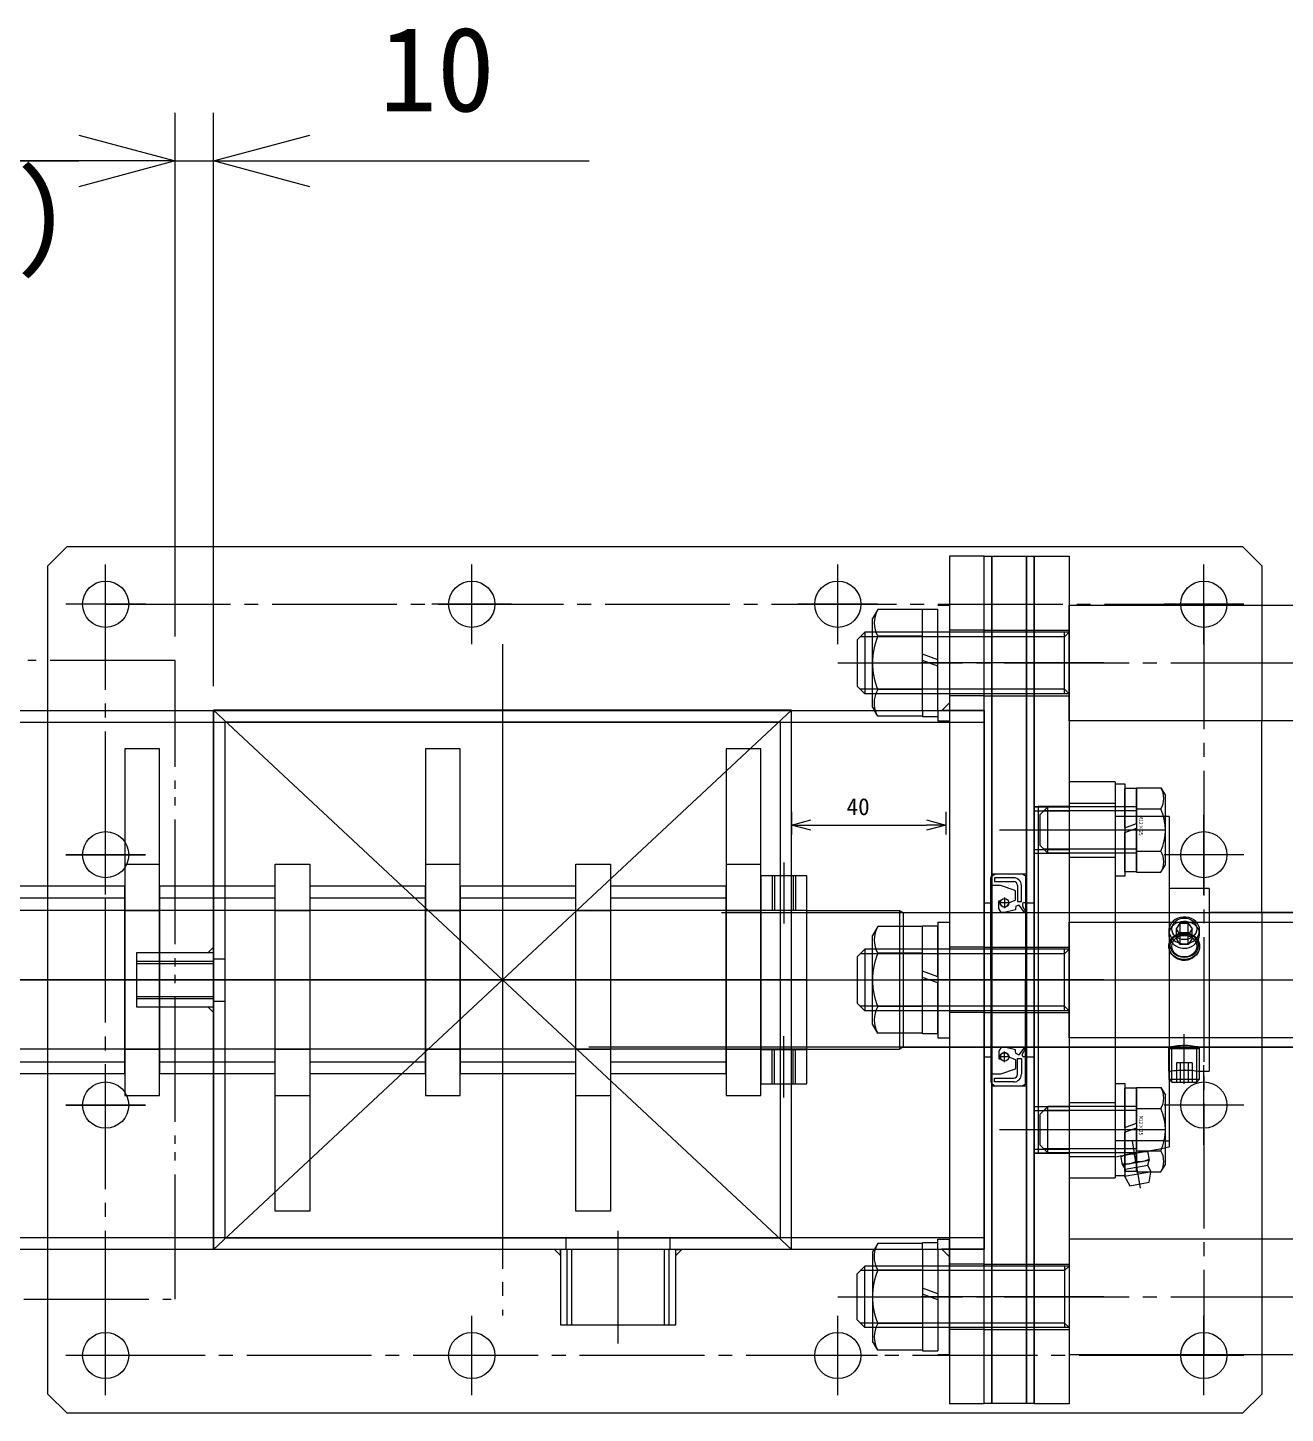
# Model space of a CAD drawing. Units: millimetres at full size. Extents: x -19442 to 19442, y -5866 to 5866.
# Drawn here: x 8074.5 to 8400.9, y 2218.1 to 2577.7 of the extents above; entities that cross this region are included whole.
import ezdxf
from ezdxf.enums import TextEntityAlignment as Align

# ---------------------------------------------------------------- set-up
doc = ezdxf.new("R2010")
doc.units = ezdxf.units.MM
doc.header["$LTSCALE"] = 3.6
doc.linetypes.add('CHAIN2', pattern=[12, 9, -1, 1, -1])
doc.linetypes.add('DOUBLE_CHAIN2', pattern=[12.8, 9, -1, 0.6, -0.6, 0.6, -1])
for name, color, linetype, lineweight in [('0-2_06_PHANTOM', 2, 'DOUBLE_CHAIN2', 9), ('0-3_04_HIDDEN', 7, 'Continuous', 9), ('0-4_05_CENTER', 2, 'CHAIN2', 9), ('0-5_08_DIM', 3, 'Continuous', 9), ('0-6_0', 2, 'Continuous', 9), ('0-8_03_かくれ線', 5, 'Continuous', 9), ('0-9_04_中心線', 4, 'CHAIN2', 9), ('0-C_01_外形線', 134, 'Continuous', 9), ('0-D_02_細線', 6, 'Continuous', 9), ('1-1_11_HATCH', 2, 'Continuous', 9)]:
    doc.layers.add(name, color=color, linetype=linetype, lineweight=lineweight)
doc.styles.add('ＭＳ ゴシック', font='')
doc.styles.get('ＭＳ ゴシック').set_extended_font_data('MS Gothic')

# ---------------------------------------------------------------- blocks, each defined once
blk = doc.blocks.new('A$C5D2D39D7_1')
at = {"layer": '0-4_05_CENTER'}
for p, q in [((-142.5, 87.162), (-142.5, 107.838)), ((-47.5, 87.162), (-47.5, 107.838)), ((47.5, 87.162), (47.5, 107.838)), ((142.5, 87.162), (142.5, 107.838)), ((-132.162, 97.5), (-152.838, 97.5)), ((-37.162, 97.5), (-57.838, 97.5)), ((57.838, 97.5), (37.162, 97.5)), ((152.838, 97.5), (132.162, 97.5)), ((-142.5, 22.162), (-142.5, 42.838)), ((142.5, 22.162), (142.5, 42.838)), ((-152.838, 32.5), (-132.162, 32.5)), ((152.838, 32.5), (132.162, 32.5)), ((-142.5, -42.838), (-142.5, -22.162)), ((142.5, -42.838), (142.5, -22.162)), ((-152.838, -32.5), (-132.162, -32.5)), ((152.838, -32.5), (132.162, -32.5)), ((-142.5, -107.838), (-142.5, -87.162)), ((-47.5, -107.838), (-47.5, -87.162)), ((47.5, -107.838), (47.5, -87.162)), ((142.5, -107.838), (142.5, -87.162)), ((-132.162, -97.5), (-152.838, -97.5)), ((-37.162, -97.5), (-57.838, -97.5)), ((57.838, -97.5), (37.162, -97.5)), ((152.838, -97.5), (132.162, -97.5))]:
    blk.add_line(p, q, dxfattribs=at)
blk = doc.blocks.new('_Open30')
at = {"layer": '0-5_08_DIM', "color": 4}
blk.add_line((0, 0), (-1, 0), dxfattribs=at)
blk.add_lwpolyline([(-1, 0.26795), (0, 0), (-1, -0.26795)], dxfattribs=at)

msp = doc.modelspace()

# ---------------------------------------------------------------- linework, layer by layer
at = {"layer": '0-2_06_PHANTOM', "color": 4}
msp.add_lwpolyline([(8112.74, 2413.472), (7612.74, 2413.472), (7612.74, 2247.672), (8112.74, 2247.672)], close=True, dxfattribs=at)
at = {"layer": '0-4_05_CENTER'}
for p, q in [((8200.078, 2428.072), (8179.401, 2428.072)), ((8295.078, 2428.072), (8274.401, 2428.072)), ((8200.078, 2233.072), (8179.401, 2233.072)), ((8295.078, 2233.072), (8274.401, 2233.072))]:
    msp.add_line(p, q, dxfattribs=at)
at = {"layer": '0-5_08_DIM'}
for p, q in [((8112.74, 2419.722), (8112.74, 2555.664)), ((8112.74, 2419.722), (8112.74, 2555.664)), ((8122.74, 2406.822), (8122.74, 2555.664)), ((7637.74, 2543.164), (8087.74, 2543.164)), ((8087.74, 2543.164), (8062.74, 2543.164)), ((8112.74, 2543.164), (8122.74, 2543.164)), ((8147.74, 2543.164), (8220.24, 2543.164))]:
    msp.add_line(p, q, dxfattribs=at)
at = {"layer": '0-6_0', "color": 134}
for p, q in [((8344.74, 2427.844), (8484.74, 2427.844)), ((8291.74, 2420.844), (8289.74, 2418.844)), ((8293.74, 2420.844), (8291.74, 2420.844)), ((8291.74, 2420.844), (8291.74, 2404.844)), ((8289.74, 2418.844), (8289.74, 2406.844)), ((8291.74, 2404.844), (8289.74, 2406.844)), ((8293.74, 2404.844), (8291.74, 2404.844)), ((7041.74, 2400.472), (8313.74, 2400.472)), ((8293.74, 2401.344), (8294.243, 2400.472)), ((8394.74, 2348.072), (8394.74, 2397.844)), ((8272.74, 2374.151), (8272.74, 2368.27)), ((8312.74, 2374.151), (8312.74, 2368.27)), ((8277.74, 2370.77), (8307.74, 2370.77)), ((8380.889, 2348.072), (8443.089, 2348.072)), ((8443.342, 2348.072), (8381.142, 2348.072)), ((8291.74, 2338.572), (8289.74, 2336.572)), ((8293.74, 2338.572), (8291.74, 2338.572)), ((8291.74, 2338.572), (8291.74, 2322.572)), ((8289.74, 2336.572), (8289.74, 2324.572)), ((8291.74, 2322.572), (8289.74, 2324.572)), ((8293.74, 2322.572), (8291.74, 2322.572)), ((8443.089, 2313.072), (8380.889, 2313.072)), ((8381.142, 2313.071), (8443.342, 2313.071)), ((8394.74, 2313.072), (8394.74, 2263.299)), ((7041.74, 2260.672), (8313.74, 2260.672)), ((8293.74, 2259.799), (8294.243, 2260.672)), ((8291.74, 2256.299), (8289.74, 2254.299)), ((8291.74, 2240.299), (8291.74, 2256.299)), ((8293.74, 2256.299), (8291.74, 2256.299)), ((8289.74, 2242.299), (8289.74, 2254.299)), ((8291.74, 2240.299), (8289.74, 2242.299)), ((8293.74, 2240.299), (8291.74, 2240.299))]:
    msp.add_line(p, q, dxfattribs=at)
for points in [[(8079.74, 2400.472), (8079.74, 2438.072), (8084.74, 2443.072), (8389.74, 2443.072), (8394.74, 2438.072), (8394.74, 2427.844)], [(8494.74, 2427.844), (8494.74, 2397.844), (8344.74, 2397.844), (8344.74, 2427.844)], [(8272.74, 2400.472), (8272.74, 2400.572), (8122.74, 2400.572), (8122.74, 2400.472)], [(8272.74, 2400.472), (8272.74, 2400.572), (8122.74, 2400.572), (8122.74, 2400.472)], [(8394.74, 2233.072), (8394.74, 2223.072), (8389.74, 2218.072), (8084.74, 2218.072), (8079.74, 2223.072), (8079.74, 2260.672)], [(8272.74, 2260.672), (8272.74, 2260.572), (8122.74, 2260.572), (8122.74, 2260.672)], [(8272.74, 2260.672), (8272.74, 2260.572), (8122.74, 2260.572), (8122.74, 2260.672)]]:
    msp.add_lwpolyline(points, dxfattribs=at)
for points in [[(8322.74, 2440.572), (8313.74, 2440.572), (8313.74, 2220.572), (8322.74, 2220.572)], [(8322.74, 2220.572), (8322.74, 2440.572), (8324.74, 2440.572), (8324.74, 2220.572)], [(8324.74, 2220.572), (8324.74, 2440.572), (8333.74, 2440.572), (8333.74, 2220.572)], [(8333.74, 2220.572), (8333.74, 2440.572), (8335.74, 2440.572), (8335.74, 2220.572)], [(8335.74, 2220.563), (8335.74, 2440.563), (8344.74, 2440.563), (8344.74, 2220.563)], [(8344.74, 2345.572), (8494.74, 2345.572), (8494.74, 2315.572), (8344.74, 2315.572)], [(8344.74, 2233.299), (8494.74, 2233.299), (8494.74, 2263.299), (8344.74, 2263.299)], [(8242.74, 2241.072), (8242.74, 2260.572), (8212.74, 2260.572), (8212.74, 2241.072)]]:
    msp.add_lwpolyline(points, close=True, dxfattribs=at)
at = {"layer": '0-6_0', "color": 3}
for points in [[(8313.74, 2400.472), (8311.74, 2400.472), (8313.74, 2402.472)], [(8313.74, 2260.672), (8311.74, 2260.672), (8313.74, 2258.672)]]:
    msp.add_lwpolyline(points, close=True, dxfattribs=at)
at = {"layer": '0-6_0', "color": 134}
for centre in [(8094.74, 2428.072), (8189.74, 2428.072), (8284.74, 2428.072), (8379.74, 2428.072), (8379.74, 2363.072), (8379.74, 2298.072), (8094.74, 2233.072), (8189.74, 2233.072), (8284.74, 2233.072), (8379.74, 2233.072)]:
    msp.add_circle(centre, 6, dxfattribs=at)
at = {"layer": '0-8_03_かくれ線'}
for p, q in [((8394.74, 2427.844), (8394.74, 2397.844)), ((8394.74, 2427.844), (8394.74, 2397.844)), ((8344.74, 2420.844), (8293.74, 2420.844)), ((8322.74, 2421.339), (8313.74, 2421.339)), ((8322.74, 2421.344), (8324.74, 2421.344)), ((8324.74, 2421.344), (8333.74, 2421.344)), ((8333.74, 2421.344), (8335.74, 2421.344)), ((8335.74, 2421.336), (8344.74, 2421.336)), ((8343.54, 2404.844), (8343.54, 2420.844)), ((8343.54, 2419.644), (8344.74, 2420.844)), ((8343.54, 2419.644), (8293.74, 2419.644)), ((8343.54, 2406.044), (8293.74, 2406.044)), ((8344.74, 2404.844), (8293.74, 2404.844)), ((8322.74, 2404.344), (8313.74, 2404.344)), ((8322.74, 2404.344), (8324.74, 2404.344)), ((8324.74, 2404.344), (8333.74, 2404.344)), ((8333.74, 2404.344), (8335.74, 2404.344)), ((8335.74, 2404.336), (8344.74, 2404.336)), ((8343.54, 2406.044), (8344.74, 2404.844)), ((8079.74, 2260.672), (8079.74, 2400.472)), ((8122.74, 2400.472), (8122.74, 2260.672)), ((8122.74, 2400.472), (8122.74, 2260.672)), ((8122.74, 2260.672), (8122.74, 2400.472)), ((8272.74, 2260.672), (8272.74, 2400.472)), ((8272.74, 2260.672), (8272.74, 2400.472)), ((8272.74, 2260.672), (8272.74, 2400.472)), ((8295.1, 2398.988), (8294.243, 2400.472)), ((8306.74, 2398.988), (8295.1, 2398.988)), ((8306.74, 2400.472), (8306.74, 2398.844)), ((8310.74, 2400.472), (8310.74, 2397.844)), ((8313.74, 2400.472), (8322.74, 2400.472)), ((8322.74, 2400.472), (8313.74, 2400.472)), ((8313.74, 2400.472), (8313.74, 2397.844)), ((8322.74, 2400.472), (8322.74, 2260.672)), ((7036.74, 2397.472), (8322.74, 2397.472)), ((8310.74, 2398.844), (8306.74, 2398.844)), ((8310.74, 2397.844), (8313.74, 2397.844)), ((8335.74, 2375.555), (8344.74, 2375.555)), ((8335.74, 2375.454), (8344.74, 2375.454)), ((8335.74, 2374.454), (8344.74, 2374.454)), ((8344.74, 2375.563), (8336.74, 2375.563)), ((8339.24, 2375.463), (8337.24, 2373.463)), ((8362.24, 2374.463), (8338.24, 2374.463)), ((8362.24, 2375.463), (8339.24, 2375.463)), ((8339.24, 2363.463), (8339.24, 2375.463)), ((8344.74, 2376.454), (8356.74, 2376.454)), ((8337.24, 2365.463), (8337.24, 2373.463)), ((8369.74, 2372.963), (8356.74, 2372.963)), ((8335.74, 2364.454), (8344.74, 2364.454)), ((8335.74, 2363.454), (8344.74, 2363.454)), ((8339.24, 2363.463), (8337.24, 2365.463)), ((8362.24, 2364.463), (8338.24, 2364.463)), ((8362.24, 2363.463), (8339.24, 2363.463)), ((8099.737, 2360.572), (8108.737, 2360.572)), ((8177.737, 2360.572), (8186.737, 2360.572)), ((8255.737, 2360.572), (8264.737, 2360.572)), ((8270.737, 2361.072), (8270.737, 2345.172)), ((8344.74, 2362.454), (8356.74, 2362.454)), ((8267.737, 2357.572), (8267.737, 2348.672)), ((8268.337, 2357.572), (8268.337, 2348.672)), ((8273.137, 2357.572), (8273.137, 2348.672)), ((8273.737, 2357.572), (8273.737, 2348.672)), ((8324.74, 2358.072), (8333.74, 2358.072)), ((8325.439, 2356.072), (8330.383, 2356.072)), ((8325.52, 2358.072), (8332.466, 2358.072)), ((8325.52, 2358.072), (8332.466, 2358.072)), ((8332.51, 2358.061), (8333.434, 2357.599)), ((8332.51, 2358.061), (8333.434, 2357.599)), ((8333.489, 2357.51), (8333.489, 2350.672)), ((8326.972, 2355.072), (8324.589, 2355.072)), ((8330.749, 2353.761), (8327.005, 2355.066)), ((8330.816, 2351.315), (8330.816, 2353.667)), ((8069.737, 2351.872), (8099.737, 2351.872)), ((8108.737, 2351.872), (8138.737, 2351.872)), ((8147.737, 2351.872), (8177.737, 2351.872)), ((8186.737, 2351.872), (8216.737, 2351.872)), ((8225.737, 2351.872), (8255.737, 2351.872)), ((8264.737, 2348.672), (8276.737, 2348.672)), ((8322.74, 2350.572), (8324.74, 2350.572)), ((8326.489, 2349.117), (8326.489, 2350.991)), ((8326.589, 2351.091), (8327.02, 2351.091)), ((8329.089, 2350.572), (8330.753, 2351.222)), ((8331.722, 2349.988), (8331.03, 2349.707)), ((8333.389, 2350.572), (8332.936, 2350.572)), ((8333.74, 2350.572), (8335.74, 2350.572)), ((8276.737, 2348.572), (7073.737, 2348.572)), ((8099.737, 2348.572), (8108.737, 2348.572)), ((8138.737, 2348.572), (8147.737, 2348.572)), ((8177.737, 2348.572), (8186.737, 2348.572)), ((8216.737, 2348.572), (8225.737, 2348.572)), ((8254.57, 2348.072), (8380.889, 2348.072)), ((8255.737, 2348.572), (8264.737, 2348.572)), ((8276.737, 2348.572), (8300.74, 2348.572)), ((8300.74, 2348.572), (8300.74, 2312.572)), ((8301.74, 2348.072), (8381.142, 2348.072)), ((8324.489, 2348.072), (8333.489, 2348.072)), ((8344.74, 2345.563), (8344.74, 2315.563)), ((8356.74, 2345.563), (8356.74, 2315.563)), ((8370.74, 2345.563), (8370.74, 2315.563)), ((8372.619, 2343.813), (8373.629, 2345.329)), ((8373.629, 2345.329), (8375.65, 2345.329)), ((8373.629, 2342.829), (8373.629, 2345.329)), ((8375.65, 2345.329), (8376.66, 2343.813)), ((8381.14, 2345.563), (8381.14, 2315.563)), ((8394.74, 2348.072), (8394.74, 2313.072)), ((8394.74, 2348.072), (8394.74, 2313.072)), ((8370.64, 2343.43), (8370.64, 2342.425)), ((8373.629, 2342.298), (8372.619, 2343.813)), ((8372.619, 2341.313), (8373.629, 2342.829)), ((8373.629, 2342.298), (8375.65, 2342.298)), ((8373.629, 2339.798), (8373.629, 2342.298)), ((8376.66, 2343.813), (8375.65, 2342.298)), ((8375.65, 2342.829), (8376.66, 2341.313)), ((8375.65, 2339.798), (8375.65, 2342.298)), ((8376.66, 2341.313), (8376.66, 2343.813)), ((8378.64, 2342.425), (8378.64, 2343.43)), ((8344.74, 2338.572), (8293.74, 2338.572)), ((8322.74, 2339.066), (8313.74, 2339.066)), ((8322.74, 2339.072), (8324.74, 2339.072)), ((8324.74, 2339.072), (8333.74, 2339.072)), ((8333.74, 2339.072), (8335.74, 2339.072)), ((8335.74, 2339.063), (8344.74, 2339.063)), ((8343.54, 2322.572), (8343.54, 2338.572)), ((8343.54, 2337.372), (8344.74, 2338.572)), ((8375.65, 2339.798), (8373.629, 2339.798)), ((8376.66, 2341.313), (8375.65, 2339.798)), ((8102.74, 2335.436), (8122.74, 2335.436)), ((8102.74, 2334.855), (8122.74, 2334.855)), ((8122.74, 2336.072), (8125.74, 2336.072)), ((8343.54, 2337.372), (8293.74, 2337.372)), ((8276.737, 2330.572), (7073.737, 2330.572)), ((8065.254, 2330.572), (8104.256, 2330.572)), ((8095.118, 2330.572), (8113.283, 2330.572)), ((8104.254, 2330.572), (8143.256, 2330.572)), ((8134.118, 2330.572), (8152.283, 2330.572)), ((8143.254, 2330.572), (8182.256, 2330.572)), ((8173.118, 2330.572), (8191.283, 2330.572)), ((8182.254, 2330.572), (8221.256, 2330.572)), ((8212.118, 2330.572), (8230.283, 2330.572)), ((8221.254, 2330.572), (8260.256, 2330.572)), ((8251.118, 2330.572), (8269.283, 2330.572)), ((8261.03, 2330.572), (8280.358, 2330.572)), ((8276.737, 2330.572), (8301.74, 2330.572)), ((8102.74, 2326.289), (8122.74, 2326.289)), ((8102.74, 2325.708), (8122.74, 2325.708)), ((8122.74, 2325.072), (8125.74, 2325.072)), ((8343.54, 2323.772), (8293.74, 2323.772)), ((8343.54, 2323.772), (8344.74, 2322.572)), ((8344.74, 2322.572), (8293.74, 2322.572)), ((8322.74, 2322.072), (8313.74, 2322.072)), ((8322.74, 2322.072), (8324.74, 2322.072)), ((8324.74, 2322.072), (8333.74, 2322.072)), ((8333.74, 2322.072), (8335.74, 2322.072)), ((8335.74, 2322.063), (8344.74, 2322.063)), ((8380.889, 2313.072), (8220.129, 2313.072)), ((8270.737, 2300.072), (8270.737, 2315.972)), ((8301.74, 2313.072), (8300.74, 2312.572)), ((8301.74, 2313.072), (8381.142, 2313.071)), ((8324.489, 2313.072), (8333.489, 2313.072)), ((8370.64, 2313.063), (8371.023, 2312.68)), ((8370.64, 2306.838), (8370.64, 2313.063)), ((8371.407, 2313.063), (8371.023, 2312.68)), ((8378.256, 2312.68), (8371.023, 2312.68)), ((8371.407, 2306.955), (8371.407, 2313.063)), ((8378.256, 2312.68), (8377.873, 2313.063)), ((8377.873, 2306.955), (8377.873, 2313.063)), ((8378.256, 2312.68), (8378.64, 2313.063)), ((8378.64, 2306.838), (8378.64, 2313.063)), ((8276.737, 2312.572), (7073.737, 2312.572)), ((8069.737, 2309.272), (8099.737, 2309.272)), ((8099.737, 2312.572), (8108.737, 2312.572)), ((8108.737, 2309.272), (8138.737, 2309.272)), ((8138.737, 2312.572), (8147.737, 2312.572)), ((8147.737, 2309.272), (8177.737, 2309.272)), ((8177.737, 2312.572), (8186.737, 2312.572)), ((8186.737, 2309.272), (8216.737, 2309.272)), ((8216.737, 2312.572), (8225.737, 2312.572)), ((8225.737, 2309.272), (8255.737, 2309.272)), ((8255.737, 2312.572), (8264.737, 2312.572)), ((8264.737, 2312.472), (8276.737, 2312.472)), ((8267.737, 2303.572), (8267.737, 2312.472)), ((8268.337, 2303.572), (8268.337, 2312.472)), ((8273.137, 2303.572), (8273.137, 2312.472)), ((8273.737, 2303.572), (8273.737, 2312.472)), ((8276.737, 2312.572), (8300.74, 2312.572)), ((8322.74, 2310.572), (8324.74, 2310.572)), ((8326.489, 2312.027), (8326.489, 2310.152)), ((8326.589, 2310.052), (8327.02, 2310.052)), ((8329.089, 2310.572), (8330.753, 2309.922)), ((8330.816, 2309.829), (8330.816, 2307.477)), ((8331.722, 2311.156), (8331.03, 2311.437)), ((8333.389, 2310.572), (8332.936, 2310.572)), ((8333.489, 2303.634), (8333.489, 2310.472)), ((8333.74, 2310.572), (8335.74, 2310.572)), ((8372.619, 2309.063), (8372.619, 2304.063)), ((8376.66, 2309.063), (8372.619, 2309.063)), ((8373.629, 2309.063), (8373.629, 2304.063)), ((8375.65, 2309.063), (8375.65, 2304.063)), ((8376.66, 2309.063), (8376.66, 2304.063)), ((8326.972, 2306.072), (8324.589, 2306.072)), ((8330.749, 2307.382), (8327.005, 2306.077)), ((8370.64, 2306.838), (8370.727, 2306.853)), ((8370.64, 2306.838), (8370.64, 2304.83)), ((8374.879, 2307.177), (8374.527, 2307.178)), ((8324.74, 2303.072), (8333.74, 2303.072)), ((8325.439, 2305.072), (8330.383, 2305.072)), ((8325.52, 2303.072), (8332.466, 2303.072)), ((8325.52, 2303.072), (8332.466, 2303.072)), ((8332.51, 2303.082), (8333.434, 2303.544)), ((8332.51, 2303.082), (8333.434, 2303.544)), ((8370.64, 2304.83), (8370.74, 2304.73)), ((8370.64, 2304.83), (8370.74, 2304.83)), ((8138.737, 2300.572), (8147.737, 2300.572)), ((8216.737, 2300.572), (8225.737, 2300.572)), ((8356.74, 2298.672), (8344.74, 2298.672)), ((8335.74, 2297.672), (8344.74, 2297.672)), ((8335.74, 2296.672), (8344.74, 2296.672)), ((8339.24, 2297.681), (8337.24, 2295.681)), ((8337.24, 2287.681), (8337.24, 2295.681)), ((8362.24, 2296.681), (8338.24, 2296.681)), ((8362.24, 2297.681), (8339.24, 2297.681)), ((8339.24, 2285.681), (8339.24, 2297.681)), ((8339.24, 2285.681), (8337.24, 2287.681)), ((8369.74, 2288.832), (8356.74, 2288.832)), ((8335.74, 2286.672), (8344.74, 2286.672)), ((8335.74, 2285.672), (8344.74, 2285.672)), ((8335.74, 2285.572), (8344.74, 2285.572)), ((8362.24, 2286.681), (8338.24, 2286.681)), ((8362.24, 2285.681), (8339.24, 2285.681)), ((8356.74, 2284.672), (8344.74, 2284.672)), ((8356.74, 2284.672), (8369.74, 2286.987)), ((8358.616, 2282.548), (8358.193, 2284.951)), ((8361.694, 2285.251), (8362.009, 2283.464)), ((8365.086, 2286.166), (8365.51, 2283.763)), ((8358.616, 2282.548), (8365.51, 2283.763)), ((8359.358, 2281.45), (8359.17, 2279.64)), ((8365.188, 2282.478), (8365.51, 2283.763)), ((8365.985, 2280.841), (8365.188, 2282.478)), ((7036.74, 2263.672), (8322.74, 2263.672)), ((8214.24, 2260.572), (8214.24, 2263.572)), ((8241.24, 2260.572), (8241.24, 2263.572)), ((8310.74, 2262.299), (8306.74, 2262.299)), ((8306.74, 2260.672), (8306.74, 2262.299)), ((8310.74, 2263.299), (8313.74, 2263.299)), ((8310.74, 2260.672), (8310.74, 2263.299)), ((8313.74, 2260.672), (8313.74, 2263.299)), ((8394.74, 2263.299), (8394.74, 2233.299)), ((8214.519, 2241.072), (8214.519, 2260.572)), ((8215.681, 2241.072), (8215.681, 2260.572)), ((8239.798, 2241.072), (8239.798, 2260.572)), ((8240.96, 2241.072), (8240.96, 2260.572)), ((8295.1, 2262.156), (8294.243, 2260.672)), ((8306.74, 2262.156), (8295.1, 2262.156)), ((8313.74, 2260.672), (8322.74, 2260.672)), ((8322.74, 2260.672), (8313.74, 2260.672)), ((8344.74, 2256.299), (8293.74, 2256.299)), ((8343.54, 2255.099), (8293.74, 2255.099)), ((8322.74, 2256.794), (8313.74, 2256.794)), ((8322.74, 2256.799), (8324.74, 2256.799)), ((8324.74, 2256.799), (8333.74, 2256.799)), ((8333.74, 2256.799), (8335.74, 2256.799)), ((8335.74, 2256.791), (8344.74, 2256.791)), ((8343.54, 2256.299), (8343.54, 2240.299)), ((8343.54, 2255.099), (8344.74, 2256.299)), ((8343.54, 2241.499), (8293.74, 2241.499)), ((8343.54, 2241.499), (8344.74, 2240.299)), ((8344.74, 2240.299), (8293.74, 2240.299)), ((8322.74, 2239.799), (8313.74, 2239.799)), ((8322.74, 2239.799), (8324.74, 2239.799)), ((8324.74, 2239.799), (8333.74, 2239.799)), ((8333.74, 2239.799), (8335.74, 2239.799)), ((8335.74, 2239.791), (8344.74, 2239.791))]:
    msp.add_line(p, q, dxfattribs=at)
for points in [[(8125.74, 2397.572), (8269.74, 2397.572), (8269.74, 2263.572), (8125.74, 2263.572)], [(8108.737, 2390.572), (8099.737, 2390.572), (8099.737, 2300.572), (8108.737, 2300.572)], [(8186.737, 2390.572), (8177.737, 2390.572), (8177.737, 2300.572), (8186.737, 2300.572)], [(8264.737, 2390.572), (8255.737, 2390.572), (8255.737, 2300.572), (8264.737, 2300.572)], [(8147.737, 2270.572), (8138.737, 2270.572), (8138.737, 2360.572), (8147.737, 2360.572)], [(8225.737, 2270.572), (8216.737, 2270.572), (8216.737, 2360.572), (8225.737, 2360.572)], [(8264.737, 2303.572), (8276.737, 2303.572), (8276.737, 2357.572), (8264.737, 2357.572)], [(8069.737, 2306.272), (8099.737, 2306.272), (8099.737, 2354.872), (8069.737, 2354.872)], [(8108.737, 2306.272), (8138.737, 2306.272), (8138.737, 2354.872), (8108.737, 2354.872)], [(8147.737, 2306.272), (8177.737, 2306.272), (8177.737, 2354.872), (8147.737, 2354.872)], [(8186.737, 2306.272), (8216.737, 2306.272), (8216.737, 2354.872), (8186.737, 2354.872)], [(8225.737, 2306.272), (8255.737, 2306.272), (8255.737, 2354.872), (8225.737, 2354.872)], [(8121.24, 2337.572), (8122.74, 2339.072), (8122.74, 2337.572)], [(8102.74, 2323.572), (8122.74, 2323.572), (8122.74, 2337.572), (8102.74, 2337.572)], [(8121.24, 2323.572), (8122.74, 2323.572), (8122.74, 2322.072)]]:
    msp.add_lwpolyline(points, close=True, dxfattribs=at)
for points in [[(8336.74, 2375.563), (8336.74, 2285.563), (8344.74, 2285.563)], [(8324.489, 2355.172), (8324.489, 2357.072), (8324.629, 2357.287), (8324.629, 2357.472)], [(8324.489, 2330.572), (8324.489, 2355.172), (8324.489, 2357.072), (8324.629, 2357.287), (8324.629, 2357.472)], [(8324.729, 2357.572), (8324.765, 2357.572), (8325.464, 2358.054)], [(8324.729, 2357.572), (8324.765, 2357.572), (8325.464, 2358.054)], [(8330.383, 2357.072), (8325.439, 2357.072), (8325.439, 2356.072)], [(8333.489, 2357.51), (8333.489, 2350.672), (8333.489, 2330.572)], [(8331.383, 2355.072), (8331.383, 2350.957), (8332.383, 2350.957), (8332.383, 2355.072)], [(8330.816, 2348.734), (8327.989, 2348.072), (8327.152, 2348.072), (8326.505, 2349.062)], [(8330.941, 2349.601), (8330.816, 2349.063), (8330.816, 2348.734)], [(8332.686, 2350.322), (8332.686, 2349.742), (8333.489, 2348.347), (8333.197, 2348.072), (8331.841, 2349.953)], [(8300.74, 2348.572), (8301.74, 2348.072), (8301.739, 2313.072)], [(8378.64, 2342.425), (8378.616, 2342.801), (8378.488, 2343.356), (8378.255, 2343.876), (8377.921, 2344.351), (8377.496, 2344.768), (8376.985, 2345.12), (8376.407, 2345.397), (8375.778, 2345.59), (8375.115, 2345.698), (8374.446, 2345.716), (8373.783, 2345.647), (8373.149, 2345.494), (8372.556, 2345.259), (8372.016, 2344.944), (8371.549, 2344.557), (8371.166, 2344.101), (8370.881, 2343.592), (8370.705, 2343.042), (8370.64, 2342.466), (8370.64, 2342.426), (8370.688, 2341.886), (8370.845, 2341.312), (8371.108, 2340.763), (8371.467, 2340.254), (8371.919, 2339.796), (8372.448, 2339.409), (8373.043, 2339.107), (8373.685, 2338.902), (8374.159, 2338.819), (8374.64, 2338.792)], [(8373.629, 2342.829), (8375.65, 2342.829), (8375.65, 2345.329)], [(8370.735, 2340.054), (8370.906, 2340.526), (8371.19, 2341.008), (8371.573, 2341.442), (8372.039, 2341.812), (8372.589, 2342.117), (8373.199, 2342.344), (8373.848, 2342.486), (8374.521, 2342.544), (8375.181, 2342.518), (8375.825, 2342.411), (8376.434, 2342.224), (8376.993, 2341.963), (8377.499, 2341.623), (8377.925, 2341.214), (8378.263, 2340.738), (8378.498, 2340.21), (8378.604, 2339.77), (8378.64, 2339.313)], [(8373.629, 2339.798), (8372.619, 2341.313), (8372.619, 2343.813)], [(8374.64, 2338.792), (8375.306, 2338.845), (8375.953, 2339.002), (8376.562, 2339.258), (8377.118, 2339.602), (8377.608, 2340.029), (8378.016, 2340.519), (8378.329, 2341.062), (8378.537, 2341.637), (8378.632, 2342.221), (8378.64, 2342.425)], [(8370.64, 2339.313), (8370.66, 2339.661), (8370.721, 2340.001), (8370.735, 2340.054)], [(8370.725, 2338.59), (8370.674, 2338.858), (8370.64, 2339.313)], [(8378.64, 2339.313), (8378.584, 2338.734), (8378.421, 2338.159), (8378.154, 2337.607), (8377.792, 2337.094), (8377.337, 2336.63), (8376.806, 2336.238), (8376.206, 2335.93), (8375.559, 2335.723), (8374.896, 2335.626), (8374.225, 2335.639), (8373.58, 2335.758), (8372.964, 2335.977), (8372.39, 2336.292), (8371.877, 2336.687), (8371.431, 2337.164), (8371.074, 2337.695), (8370.82, 2338.267), (8370.725, 2338.59)], [(8324.489, 2330.572), (8324.489, 2305.972), (8324.489, 2304.072), (8324.629, 2303.857), (8324.629, 2303.672)], [(8333.489, 2303.634), (8333.489, 2310.472), (8333.489, 2330.572)], [(8330.816, 2312.41), (8327.989, 2313.072), (8327.152, 2313.072), (8326.505, 2312.082)], [(8332.686, 2310.822), (8332.686, 2311.401), (8333.489, 2312.796), (8333.197, 2313.072), (8331.841, 2311.19)], [(8378.64, 2313.063), (8378.586, 2313.075), (8378.421, 2313.112), (8378.158, 2313.167), (8377.792, 2313.237), (8377.344, 2313.313), (8376.806, 2313.389), (8376.215, 2313.454), (8375.559, 2313.502), (8374.906, 2313.524), (8374.225, 2313.521), (8373.589, 2313.494), (8372.964, 2313.444), (8372.397, 2313.38), (8371.877, 2313.304), (8371.436, 2313.228), (8371.074, 2313.157), (8370.822, 2313.104), (8370.674, 2313.071), (8370.64, 2313.063)], [(8330.941, 2311.542), (8330.816, 2312.081), (8330.816, 2312.41)], [(8331.383, 2306.072), (8331.383, 2310.187), (8332.383, 2310.187), (8332.383, 2306.072)], [(8324.489, 2305.972), (8324.489, 2304.072), (8324.629, 2303.857), (8324.629, 2303.672)], [(8324.729, 2303.572), (8324.765, 2303.572), (8325.464, 2303.089)], [(8324.729, 2303.572), (8324.765, 2303.572), (8325.464, 2303.089)], [(8330.383, 2304.072), (8325.439, 2304.072), (8325.439, 2305.072)], [(8359.916, 2285.255), (8359.794, 2285.232), (8359.397, 2285.132), (8359.008, 2284.999), (8358.247, 2284.643)], [(8363.363, 2285.863), (8363.241, 2285.839), (8362.844, 2285.739), (8362.455, 2285.606), (8361.694, 2285.251), (8361.252, 2285.303), (8360.81, 2285.325), (8360.361, 2285.311), (8359.916, 2285.255)], [(8362.009, 2283.464), (8362.451, 2283.411), (8362.893, 2283.389), (8363.342, 2283.404), (8363.787, 2283.46), (8363.909, 2283.483), (8364.306, 2283.583), (8364.694, 2283.716), (8365.456, 2284.071)], [(8365.141, 2285.859), (8364.699, 2285.911), (8364.257, 2285.933), (8363.808, 2285.919), (8363.363, 2285.863)], [(8358.562, 2282.856), (8359.004, 2282.804), (8359.446, 2282.781), (8359.895, 2282.796), (8360.34, 2282.852), (8360.462, 2282.875), (8360.859, 2282.975), (8361.248, 2283.108), (8362.009, 2283.464)], [(8358.616, 2282.548), (8359.358, 2281.45), (8365.188, 2282.478)], [(8365.198, 2280.703), (8365.985, 2280.841), (8365.964, 2280.703)]]:
    msp.add_lwpolyline(points, dxfattribs=at)
for centre, radius in [((8094.74, 2363.072), 6), ((8327.989, 2350.572), 1.1), ((8327.989, 2310.572), 1.1), ((8094.74, 2298.072), 6)]:
    msp.add_circle(centre, radius, dxfattribs=at)
for centre, radius, start, end in [((8301.1, 2402.452), 6.928, 196.60696, 209.99999), ((8324.729, 2357.472), 0.1, 90, 180), ((8324.729, 2357.472), 0.1, 90, 180), ((8325.52, 2357.972), 0.1, 90, 124.61956), ((8325.52, 2357.972), 0.1, 90, 124.61956), ((8330.383, 2355.072), 2, 0, 90), ((8330.383, 2355.072), 1, 0, 90), ((8332.466, 2357.972), 0.1, 63.43495, 90), ((8332.466, 2357.972), 0.1, 63.43495, 90), ((8333.389, 2357.51), 0.1, 0, 63.43495), ((8333.389, 2357.51), 0.1, 0, 63.43495), ((8324.589, 2355.172), 0.1, 180, 270), ((8326.972, 2354.972), 0.1, 70.78519, 90), ((8330.716, 2353.667), 0.1, 0, 70.78519), ((8326.589, 2350.991), 0.1, 90, 180), ((8326.589, 2349.117), 0.1, 180, 213.12981), ((8327.989, 2350.572), 1.1, 151.81153, 0), ((8330.716, 2351.315), 0.1, 291.33975, 0), ((8331.087, 2349.568), 0.15, 112.11539, 167.01248), ((8331.759, 2349.895), 0.1, 35.78155, 112.11539), ((8332.936, 2350.322), 0.25, 90, 180), ((8333.389, 2350.672), 0.1, 270, 0), ((8326.589, 2312.027), 0.1, 146.87019, 180), ((8326.589, 2310.152), 0.1, 180, 270), ((8327.989, 2310.572), 1.1, 0, 208.18847), ((8330.716, 2309.829), 0.1, 0, 68.66025), ((8331.087, 2311.576), 0.15, 192.98752, 247.88461), ((8331.759, 2311.248), 0.1, 247.88461, 324.21845), ((8332.936, 2310.822), 0.25, 180, 270), ((8333.389, 2310.472), 0.1, 0, 90), ((8324.589, 2305.972), 0.1, 90, 180), ((8326.972, 2306.172), 0.1, 270, 289.21481), ((8330.383, 2306.072), 1, 270, 0), ((8330.383, 2306.072), 2, 270, 0), ((8330.716, 2307.477), 0.1, 289.21481, 0), ((8324.729, 2303.672), 0.1, 180, 270), ((8324.729, 2303.672), 0.1, 180, 270), ((8325.52, 2303.172), 0.1, 235.38044, 270), ((8325.52, 2303.172), 0.1, 235.38044, 270), ((8332.466, 2303.172), 0.1, 270, 296.56505), ((8332.466, 2303.172), 0.1, 270, 296.56505), ((8333.389, 2303.634), 0.1, 296.56505, 0), ((8333.389, 2303.634), 0.1, 296.56505, 0), ((8301.1, 2258.692), 6.928, 150.00001, 163.39304)]:
    msp.add_arc(centre, radius, start, end, dxfattribs=at)
for start_param, end_param in [(3.1415927, 6.05911), (6.05911, 6.2831853), (0, 1.5707963), (1.5707963, 3.1415927)]:
    msp.add_ellipse((8374.64, 2343.43), major_axis=(-4, 0), ratio=0.866025, start_param=start_param, end_param=end_param, dxfattribs=at)
for centre, major_axis in [((8374.64, 2343.813), (3.233, 0)), ((8374.64, 2339.313), (-4, 0)), ((8374.64, 2339.505), (3.616, 0)), ((8374.64, 2339.313), (3.233, 0))]:
    msp.add_ellipse(centre, major_axis=major_axis, ratio=0.866025, dxfattribs=at)
at = {"layer": '0-9_04_中心線'}
for p, q in [((8094.74, 2417.733), (8094.74, 2438.41)), ((8189.74, 2417.733), (8189.74, 2438.41)), ((8284.74, 2417.733), (8284.74, 2438.41)), ((8379.74, 2417.733), (8379.74, 2438.41)), ((8105.078, 2428.072), (8084.401, 2428.072)), ((8390.078, 2428.072), (8369.401, 2428.072)), ((8197.74, 2417.73), (8197.74, 2243.413)), ((8284.74, 2412.844), (8532.74, 2412.844)), ((8329.736, 2412.844), (8306.363, 2412.844)), ((8310.74, 2412.844), (8313.74, 2412.844)), ((8333.74, 2412.844), (8313.74, 2412.844)), ((8342.74, 2412.844), (8315.74, 2412.844)), ((8344.74, 2412.844), (8324.74, 2412.844)), ((8353.74, 2412.836), (8326.74, 2412.836)), ((8197.74, 2405.572), (8197.74, 2255.572)), ((8094.74, 2352.733), (8094.74, 2373.41)), ((8379.74, 2352.733), (8379.74, 2373.41)), ((8353.74, 2369.463), (8326.74, 2369.463)), ((8369.74, 2369.463), (8337.24, 2369.463)), ((8357.34, 2369.454), (8344.14, 2369.454)), ((8359.24, 2369.463), (8356.74, 2369.463)), ((8105.078, 2363.072), (8084.401, 2363.072)), ((8390.078, 2363.072), (8369.401, 2363.072)), ((8329.364, 2350.572), (8326.614, 2350.572)), ((8327.989, 2351.947), (8327.989, 2349.197)), ((7017.141, 2330.572), (8342.74, 2330.572)), ((7053.74, 2330.572), (8646.74, 2330.572)), ((8074.74, 2330.572), (8399.74, 2330.572)), ((8097.74, 2330.572), (8127.74, 2330.572)), ((8121.24, 2330.572), (8127.24, 2330.572)), ((8239.296, 2330.572), (8641.737, 2330.572)), ((8284.74, 2330.572), (8532.74, 2330.572)), ((8329.736, 2330.572), (8306.363, 2330.572)), ((8329.736, 2330.572), (8306.363, 2330.572)), ((8310.74, 2330.572), (8313.74, 2330.572)), ((8333.74, 2330.572), (8313.74, 2330.572)), ((8342.74, 2330.572), (8315.74, 2330.572)), ((8335.739, 2330.572), (8322.239, 2330.572)), ((8344.74, 2330.572), (8324.74, 2330.572)), ((8353.74, 2330.563), (8326.74, 2330.563)), ((8353.74, 2330.563), (8326.74, 2330.563)), ((8334.52, 2330.563), (8383.36, 2330.563)), ((8374.64, 2303.613), (8374.64, 2316.524)), ((8329.364, 2310.572), (8326.614, 2310.572)), ((8327.989, 2309.197), (8327.989, 2311.947)), ((8094.74, 2287.733), (8094.74, 2308.41)), ((8379.74, 2287.733), (8379.74, 2308.41)), ((8105.078, 2298.072), (8084.401, 2298.072)), ((8390.078, 2298.072), (8369.401, 2298.072)), ((8353.74, 2291.664), (8326.74, 2291.664)), ((8369.74, 2291.681), (8337.24, 2291.681)), ((8357.34, 2291.672), (8344.14, 2291.672)), ((8359.24, 2291.681), (8356.74, 2291.681)), ((8361.091, 2288.671), (8363.237, 2276.501)), ((8227.74, 2236.197), (8227.74, 2265.447)), ((8227.74, 2259.072), (8227.74, 2265.072)), ((8284.74, 2248.299), (8532.74, 2248.299)), ((8329.736, 2248.299), (8306.363, 2248.299)), ((8310.74, 2248.299), (8313.74, 2248.299)), ((8333.74, 2248.299), (8313.74, 2248.299)), ((8342.74, 2248.299), (8315.74, 2248.299)), ((8344.74, 2248.299), (8324.74, 2248.299)), ((8353.74, 2248.291), (8326.74, 2248.291)), ((8094.74, 2222.733), (8094.74, 2243.41)), ((8189.74, 2222.733), (8189.74, 2243.41)), ((8284.74, 2222.733), (8284.74, 2243.41)), ((8379.74, 2222.733), (8379.74, 2243.41)), ((8105.078, 2233.072), (8084.401, 2233.072)), ((8390.078, 2233.072), (8369.401, 2233.072))]:
    msp.add_line(p, q, dxfattribs=at)
msp.add_lwpolyline([(8094.74, 2428.072), (8379.74, 2428.072), (8379.74, 2233.072), (8094.74, 2233.072)], close=True, dxfattribs=at)
for points in [[(8293.74, 2412.844), (8306.74, 2412.844), (8310.74, 2412.844)], [(8293.74, 2330.572), (8306.74, 2330.572), (8310.74, 2330.572)], [(8293.74, 2248.299), (8306.74, 2248.299), (8310.74, 2248.299)]]:
    msp.add_lwpolyline(points, dxfattribs=at)
at = {"layer": '0-C_01_外形線'}
for p, q in [((8310.74, 2427.844), (8313.74, 2427.844)), ((8313.74, 2427.844), (8313.74, 2400.472)), ((8295.1, 2426.701), (8293.74, 2424.344)), ((8293.74, 2401.344), (8293.74, 2424.344)), ((8306.74, 2426.701), (8295.1, 2426.701)), ((8306.74, 2400.472), (8306.74, 2426.844)), ((8306.74, 2426.844), (8310.74, 2426.844)), ((8310.74, 2413.644), (8310.74, 2426.844)), ((8306.74, 2419.772), (8295.1, 2419.772)), ((8310.74, 2413.644), (8306.74, 2415.1)), ((8310.74, 2412.044), (8306.74, 2413.5)), ((8310.74, 2400.472), (8310.74, 2413.644)), ((8306.74, 2405.916), (8295.1, 2405.916)), ((8356.74, 2381.954), (8344.74, 2381.954)), ((8344.74, 2381.954), (8344.74, 2345.563)), ((8356.74, 2381.954), (8356.74, 2345.563)), ((8356.74, 2381.463), (8356.74, 2357.463)), ((8359.24, 2370.063), (8359.24, 2380.213)), ((8362.24, 2380.213), (8359.24, 2380.213)), ((8362.24, 2380.432), (8368.602, 2380.432)), ((8362.24, 2380.432), (8362.24, 2358.493)), ((8362.24, 2371.155), (8362.24, 2380.213)), ((8368.602, 2380.432), (8369.74, 2378.463)), ((8369.74, 2360.463), (8369.74, 2378.463)), ((8362.24, 2374.947), (8368.602, 2374.947)), ((8359.24, 2370.063), (8362.24, 2371.155)), ((8370.74, 2372.963), (8369.74, 2372.963)), ((8370.74, 2372.963), (8370.74, 2345.563)), ((8359.24, 2368.863), (8362.24, 2369.955)), ((8359.24, 2358.713), (8359.24, 2368.863)), ((8362.24, 2358.713), (8362.24, 2369.955)), ((8362.24, 2363.978), (8368.602, 2363.978)), ((8368.602, 2358.493), (8369.74, 2360.463)), ((8359.24, 2357.463), (8356.74, 2357.463)), ((8359.24, 2358.713), (8362.24, 2358.713)), ((8362.24, 2358.493), (8368.602, 2358.493)), ((8381.14, 2354.288), (8370.74, 2354.288)), ((8381.14, 2354.288), (8381.14, 2345.563)), ((8310.74, 2345.572), (8313.74, 2345.572)), ((8313.74, 2345.572), (8313.74, 2315.572)), ((8295.1, 2344.428), (8293.74, 2342.072)), ((8293.74, 2319.072), (8293.74, 2342.072)), ((8306.74, 2332.828), (8306.74, 2344.572)), ((8306.74, 2344.572), (8310.74, 2344.572)), ((8310.74, 2331.372), (8310.74, 2344.572)), ((8306.74, 2337.5), (8295.1, 2337.5)), ((8310.74, 2331.372), (8306.74, 2332.828)), ((8306.74, 2316.572), (8306.74, 2331.228)), ((8310.74, 2329.772), (8306.74, 2331.228)), ((8310.74, 2316.572), (8310.74, 2329.772)), ((8306.74, 2323.644), (8295.1, 2323.644)), ((8295.1, 2316.715), (8293.74, 2319.072)), ((8306.74, 2316.715), (8295.1, 2316.715)), ((8310.74, 2316.572), (8306.74, 2316.572)), ((8344.74, 2315.563), (8344.74, 2279.172)), ((8356.74, 2315.563), (8356.74, 2279.172)), ((8381.14, 2315.563), (8381.14, 2306.838)), ((8378.626, 2306.838), (8381.14, 2306.838)), ((8378.64, 2304.83), (8378.64, 2306.84)), ((8356.74, 2303.681), (8356.74, 2279.681)), ((8359.24, 2292.281), (8359.24, 2302.431)), ((8362.24, 2302.431), (8359.24, 2302.431)), ((8362.24, 2302.65), (8368.602, 2302.65)), ((8362.24, 2302.65), (8362.24, 2280.711)), ((8362.24, 2293.373), (8362.24, 2302.431)), ((8368.602, 2302.65), (8369.74, 2300.681)), ((8370.74, 2304.83), (8378.64, 2304.83)), ((8370.74, 2304.73), (8371.407, 2304.063)), ((8369.74, 2282.681), (8369.74, 2300.681)), ((8362.24, 2297.166), (8368.602, 2297.166)), ((8359.24, 2292.281), (8362.24, 2293.373)), ((8359.24, 2291.081), (8362.24, 2292.173)), ((8359.24, 2280.931), (8359.24, 2291.081)), ((8362.24, 2280.931), (8362.24, 2292.173)), ((8369.74, 2288.832), (8370.74, 2288.832)), ((8362.24, 2286.196), (8368.602, 2286.196)), ((8359.17, 2279.64), (8365.198, 2280.703)), ((8359.24, 2280.931), (8362.24, 2280.931)), ((8362.24, 2280.711), (8368.602, 2280.711)), ((8365.567, 2278.026), (8365.964, 2280.703)), ((8368.602, 2280.711), (8369.74, 2282.681)), ((8344.74, 2279.172), (8356.74, 2279.172)), ((8359.24, 2279.681), (8356.74, 2279.681)), ((8293.74, 2259.799), (8293.74, 2236.799)), ((8306.74, 2260.672), (8306.74, 2234.299)), ((8310.74, 2260.672), (8310.74, 2247.499)), ((8313.74, 2233.299), (8313.74, 2260.672)), ((8306.74, 2255.228), (8295.1, 2255.228)), ((8310.74, 2249.099), (8306.74, 2250.555)), ((8310.74, 2247.499), (8306.74, 2248.955)), ((8310.74, 2247.499), (8310.74, 2234.299)), ((8306.74, 2241.371), (8295.1, 2241.371)), ((8295.1, 2234.443), (8293.74, 2236.799)), ((8306.74, 2234.443), (8295.1, 2234.443)), ((8306.74, 2234.299), (8310.74, 2234.299)), ((8310.74, 2233.299), (8313.74, 2233.299))]:
    msp.add_line(p, q, dxfattribs=at)
for points in [[(8356.74, 2381.463), (8359.24, 2381.463), (8359.24, 2357.463)], [(8310.74, 2345.572), (8310.74, 2315.572), (8313.74, 2315.572)], [(8306.74, 2316.715), (8306.74, 2344.428), (8295.1, 2344.428)], [(8370.74, 2315.563), (8370.74, 2287.163), (8369.74, 2286.987)], [(8370.727, 2306.853), (8370.845, 2306.872), (8371.103, 2306.912), (8371.467, 2306.964), (8371.912, 2307.019), (8372.448, 2307.075), (8373.034, 2307.123), (8373.685, 2307.158), (8374.155, 2307.173), (8374.64, 2307.178)], [(8374.64, 2307.178), (8375.296, 2307.169), (8375.953, 2307.141), (8376.554, 2307.1), (8377.118, 2307.047), (8377.602, 2306.991), (8378.016, 2306.935), (8378.325, 2306.889), (8378.537, 2306.855), (8378.632, 2306.839), (8378.64, 2306.838)], [(8356.74, 2303.681), (8359.24, 2303.681), (8359.24, 2279.681)], [(8371.407, 2304.063), (8377.873, 2304.063), (8378.64, 2304.83)], [(8359.17, 2279.64), (8360.525, 2277.137), (8365.567, 2278.026)]]:
    msp.add_lwpolyline(points, dxfattribs=at)
for centre, radius, start, end in [((8301.1, 2423.236), 6.928, 150.00001, 209.99999), ((8312.061, 2412.844), 18.321, 157.78075, 202.21925), ((8301.1, 2402.452), 6.928, 150.00001, 196.60696), ((8363.852, 2377.69), 5.485, 330.00001, 29.99999), ((8355.944, 2369.463), 13.796, 336.57346, 23.42654), ((8363.852, 2361.235), 5.485, 330.00001, 29.99999), ((8301.1, 2340.964), 6.928, 150.00001, 209.99999), ((8312.061, 2330.572), 18.321, 157.78075, 202.21925), ((8301.1, 2320.179), 6.928, 150.00001, 209.99999), ((8363.852, 2299.908), 5.485, 330.00001, 29.99999), ((8355.944, 2291.681), 13.796, 336.57346, 23.42654), ((8363.852, 2283.454), 5.485, 330.00001, 29.99999), ((8301.1, 2258.692), 6.928, 163.39304, 209.99999), ((8312.061, 2248.299), 18.321, 157.78075, 202.21925), ((8301.1, 2237.907), 6.928, 150.00001, 209.99999)]:
    msp.add_arc(centre, radius, start, end, dxfattribs=at)
at = {"layer": '0-D_02_細線'}
for p, q in [((8293.74, 2419.644), (8290.54, 2419.644)), ((8293.74, 2406.044), (8290.54, 2406.044)), ((8122.74, 2260.572), (8272.74, 2400.572)), ((8122.74, 2400.572), (8272.74, 2260.572)), ((8293.74, 2337.372), (8290.54, 2337.372)), ((8293.74, 2323.772), (8290.54, 2323.772)), ((8371.407, 2304.063), (8371.407, 2306.955)), ((8377.873, 2304.063), (8377.873, 2306.955)), ((8293.74, 2255.099), (8290.54, 2255.099)), ((8293.74, 2241.499), (8290.54, 2241.499))]:
    msp.add_line(p, q, dxfattribs=at)
at = {"layer": '1-1_11_HATCH'}
for points in [[(8212.74, 2259.072), (8212.74, 2260.572), (8211.24, 2260.572)], [(8242.74, 2259.072), (8242.74, 2260.572), (8244.24, 2260.572)]]:
    msp.add_lwpolyline(points, close=True, dxfattribs=at)

# ---------------------------------------------------------------- block references
at = {"layer": '0-3_04_HIDDEN'}
msp.add_blockref('A$C5D2D39D7_1', (8237.24, 2330.572), dxfattribs=at)
at = {"layer": '0-5_08_DIM', "xscale": 25, "yscale": 25}
msp.add_blockref('_Open30', (8112.74, 2543.164), dxfattribs=at)
msp.add_blockref('_Open30', (8112.74, 2543.164), dxfattribs=at)
at = {"layer": '0-5_08_DIM', "xscale": 25, "yscale": 25, "rotation": 180}
msp.add_blockref('_Open30', (8122.74, 2543.164), dxfattribs=at)
at = {"layer": '0-6_0', "xscale": 5, "yscale": 5, "rotation": 180}
msp.add_blockref('_Open30', (8272.74, 2370.77), dxfattribs=at)
at = {"layer": '0-6_0', "xscale": 5, "yscale": 5}
msp.add_blockref('_Open30', (8312.74, 2370.77), dxfattribs=at)

# ---------------------------------------------------------------- texts
at = {"layer": '0-5_08_DIM', "style": 'ＭＳ ゴシック'}
for s, p in [('10', (8165.775, 2549.414)), (')', (8070.52, 2511.914))]:
    msp.add_text(s, height=21.99, dxfattribs=at).set_placement(p, align=Align.BOTTOM_LEFT)
at = {"layer": '0-6_0', "color": 134, "style": 'ＭＳ ゴシック'}
msp.add_text('40', height=4.399, dxfattribs=at).set_placement((8287.025, 2372.02), align=Align.BOTTOM_LEFT)
at = {"layer": '0-8_03_かくれ線', "style": 'ＭＳ ゴシック', "width": 0.8}
for p in [(8362.54, 2373.028), (8362.54, 2295.246)]:
    msp.add_text('M12×25', height=1.1, rotation=270, dxfattribs=at).set_placement(p, align=Align.BOTTOM_LEFT)

doc.saveas('drawing.dxf')
